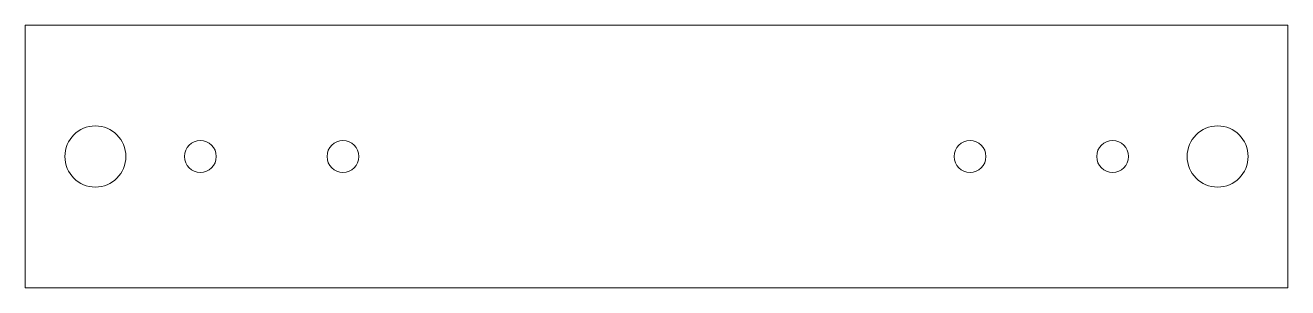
# Model space of a CAD drawing. Header units: millimetres. Extents: x -33.8 to 33.8, y -7 to 7.
import ezdxf

# ---------------------------------------------------------------- set-up
doc = ezdxf.new("R2010")
doc.units = ezdxf.units.MM

msp = doc.modelspace()

# ---------------------------------------------------------------- linework, layer by layer
at = {"color": 7, "linetype": 'Continuous', "lineweight": 15}
for p, q in [((33.75, 7), (-33.75, 7)), ((-33.75, 7), (-33.75, -7)), ((33.75, -7), (33.75, 7)), ((-33.75, -7), (33.75, -7))]:
    msp.add_line(p, q, dxfattribs=at)
for centre, radius in [((-30, 0), 1.632), ((30, 0), 1.632), ((-24.385, 0), 0.85), ((-16.765, 0), 0.85), ((16.765, 0), 0.85), ((24.385, 0), 0.85)]:
    msp.add_circle(centre, radius, dxfattribs=at)

doc.saveas('drawing.dxf')
